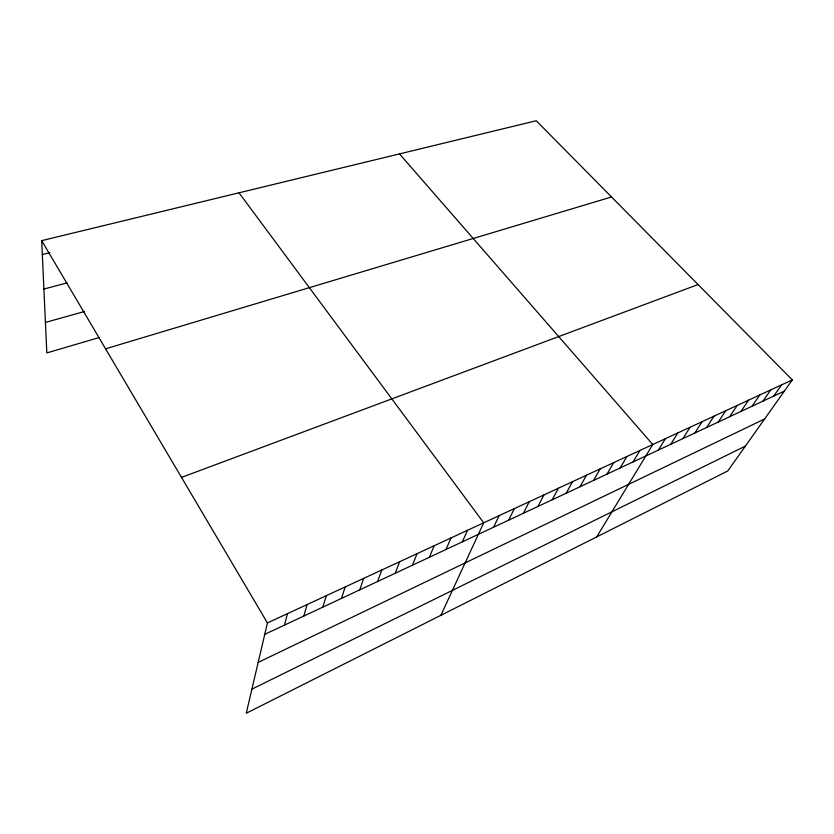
<?xml version="1.0" encoding="UTF-8"?>
<svg xmlns="http://www.w3.org/2000/svg" width="834" height="834" viewBox="0 0 834 834"><rect width="100%" height="100%" fill="white"/><g stroke="black" fill="none" stroke-linecap="round" stroke-linejoin="round"><path stroke-width="1.25" d="M41.7 240.64L267.433 622.935L246.249 713.247L727.79 470.939L792.3 379.918L536.241 120.753L41.7 240.64L46.819 352.928L99.163 337.53M284.509 625.093L287.459 613.657M303.868 616.024L307.089 604.577M322.852 607.142L326.323 595.664M341.46 598.426L345.182 586.938M359.725 589.878L363.676 578.369M377.635 581.496L381.805 569.976M395.212 573.271L399.601 561.741M412.455 565.191L417.052 553.661M429.385 557.268L434.18 545.728M446.013 549.491L450.996 537.94M462.328 541.85L467.499 530.299M440.863 615.315L483.699 522.803L239.024 192.8M493.634 527.192L499.149 515.652M508.657 520.155L514.328 508.625M523.429 513.244L529.246 501.714M537.94 506.447L543.904 494.927M552.223 499.764L558.321 488.255M566.255 493.196L572.499 481.687M580.068 486.733L586.438 475.234M593.652 480.374L600.136 468.896M607.016 474.119L613.626 462.651M620.173 467.957L626.887 456.511M633.11 461.9L639.939 450.464M596.696 536.908L652.782 444.522L399.496 153.904M658.391 450.068L665.417 438.663M670.734 444.293L677.865 432.909M682.879 438.601L690.114 427.237M694.847 433.002L702.165 421.65M706.638 427.488L714.04 416.156M718.241 422.046L725.726 410.745M729.677 416.698L737.246 405.418M740.946 411.423L748.588 400.164M752.049 406.231L759.764 394.993M762.985 401.112L770.762 389.895M773.764 396.067L781.614 384.87M251.899 689.155L745.408 446.075M258.175 662.404L764.622 418.97M264.753 634.33L784.387 391.094M267.433 622.935L792.3 379.918M181.499 477.402L698.068 284.55M105.584 348.821L611.541 196.97M45.422 322.435L84.557 311.478M43.91 289.033L67.064 282.903M42.336 254.516L49.915 252.629"/></g></svg>
